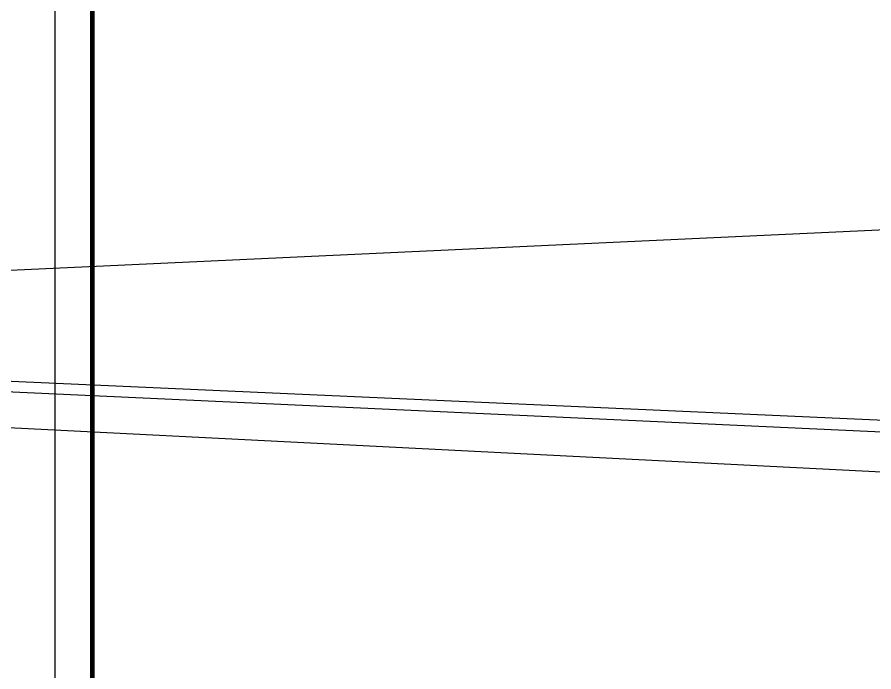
# Model space of a CAD drawing. Header units: millimetres. Extents: x 434053 to 1059003, y -2417481 to 936527.
# Drawn here: x 628294 to 639777, y -1799675 to -1790896 of the extents above; entities that cross this region are included whole.
import ezdxf

# ---------------------------------------------------------------- set-up
doc = ezdxf.new("R2010")
doc.units = ezdxf.units.MM
doc.header["$LTSCALE"] = 1000
doc.header["$MEASUREMENT"] = 0
doc.layers.add('20221202建筑修改', color=6, linetype='Continuous', plot=False)
doc.layers.add('A-ANNO-TTLB', color=7, linetype='Continuous')

# ---------------------------------------------------------------- blocks, each defined once
blk = doc.blocks.new('asdfgafgA$C15443CC7')
at = {"layer": 'A-ANNO-TTLB'}
blk.add_lwpolyline([(52200, 0), (209850, 0), (209850, 89100), (52200, 89100)], close=True, dxfattribs=at)
at = {"layer": 'A-ANNO-TTLB', "const_width": 180}
blk.add_lwpolyline([(55950, 1500), (208350, 1500), (208350, 87600), (55950, 87600)], close=True, dxfattribs=at)
blk = doc.blocks.new('asdfadfsdhg')
at = {"xscale": 0.3333333333333333, "yscale": 0.3333333333333333, "zscale": 0.3333333333333333, "rotation": 270}
blk.add_blockref('asdfgafgA$C15443CC7', (0, 69950), dxfattribs=at)

msp = doc.modelspace()

# ---------------------------------------------------------------- linework, layer by layer
at = {"layer": '20221202建筑修改'}
for points in [[(500113.9, -1786928.8), (525887.9, -1786928.8), (538290.9, -1783315.3), (538775.9, -1791210.3), (594213.9, -1795866.3), (684796.6, -1791660.3), (699245.4, -1799510.3)], [(684774.4, -1799275.3), (525887.9, -1791210.3), (702998.4, -1799360.3)], [(654124.2, -1796937.3), (525887.9, -1791210.3)]]:
    msp.add_lwpolyline(points, dxfattribs=at)

# ---------------------------------------------------------------- block references
msp.add_blockref('asdfadfsdhg', (628800.9, -1807326.3))

doc.saveas('drawing.dxf')
